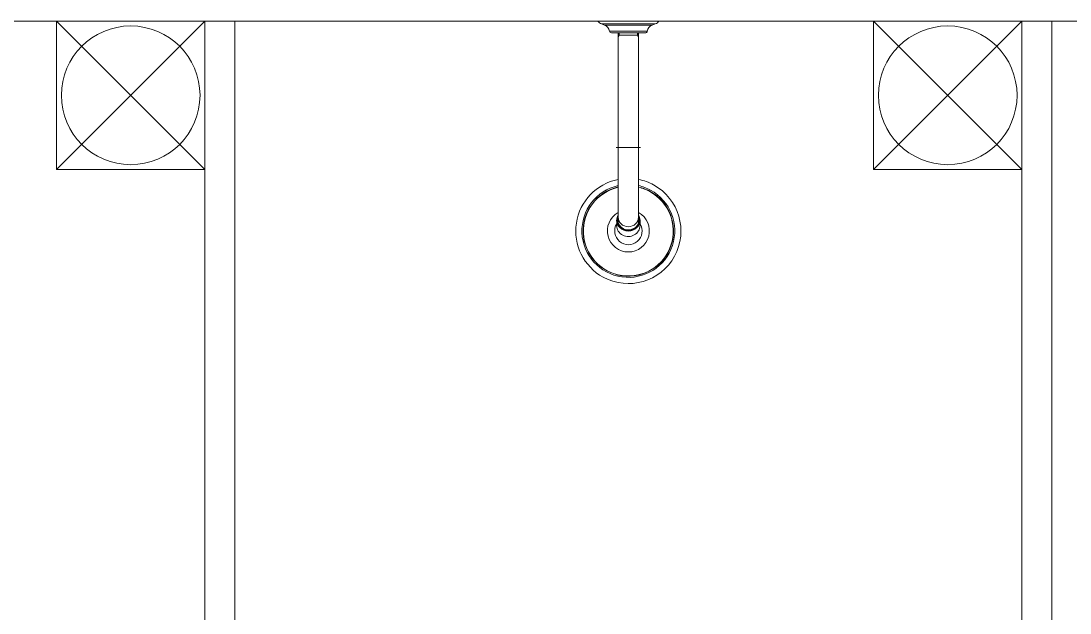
# Model space of a CAD drawing. Header units: millimetres. Extents: x 206 to 837, y 40 to 323.
# Drawn here: x 694.368 to 695.427, y 262.849 to 263.447 of the extents above; entities that cross this region are included whole.
import ezdxf

# ---------------------------------------------------------------- set-up
doc = ezdxf.new("R2010")
doc.units = ezdxf.units.MM
doc.linetypes.add('DASHDOT', pattern=[25.4, 12.7, -6.35, 0, -6.35])
doc.layers.add('I-ARQ', color=8, linetype='Continuous', lineweight=0)

msp = doc.modelspace()

# ---------------------------------------------------------------- linework, layer by layer
at = {"layer": 'I-ARQ'}
for p, q in [((689.684, 263.4468), (695.409, 263.4468)), ((694.554, 263.4468), (694.404, 263.2968)), ((694.554, 263.2968), (694.404, 263.4468)), ((694.404, 263.4468), (694.404, 263.2968)), ((694.554, 263.4468), (694.404, 263.4468)), ((694.554, 263.4468), (694.554, 262.2368)), ((694.554, 263.2968), (694.554, 263.4468)), ((694.584, 263.4468), (694.584, 262.2368)), ((695.379, 263.4468), (695.229, 263.2968)), ((695.379, 263.2968), (695.229, 263.4468)), ((695.229, 263.4468), (695.229, 263.2968)), ((695.379, 263.4468), (695.229, 263.4468)), ((695.379, 263.4468), (695.379, 262.2368)), ((695.379, 263.2968), (695.379, 263.4468)), ((695.409, 263.4468), (695.409, 262.1968)), ((695.629, 263.4468), (695.409, 263.4468)), ((694.404, 263.2968), (694.554, 263.2968)), ((695.229, 263.2968), (695.379, 263.2968))]:
    msp.add_line(p, q, dxfattribs=at)
at = {"layer": 'I-ARQ', "ltscale": 0.200747}
msp.add_lwpolyline([(694.9544, 263.4438, -0.164371), (694.9507, 263.4468), (695.0124, 263.4468, -0.164371), (695.0087, 263.4438)], format="xyb", dxfattribs=at)
at = {"layer": 'I-ARQ'}
msp.add_lwpolyline([(695.0087, 263.4438), (694.9544, 263.4438), (694.9576, 263.4427), (695.0055, 263.4427)], close=True, dxfattribs=at)
for points in [[(694.9625, 263.4366, 0.280777), (694.9576, 263.4427)], [(695.0055, 263.4427, 0.280777), (695.0006, 263.4366)], [(695.0006, 263.4366, -0.377188), (694.9986, 263.4348), (694.9644, 263.4348, -0.377188), (694.9625, 263.4366)], [(694.9712, 263.2869, 0.700978), (694.9561, 263.1883, 1), (695.007, 263.2814, 0.07613), (694.9919, 263.2869)], [(694.9919, 263.2807, -0.06962), (695.004, 263.2761, -5.480122), (694.9712, 263.2807)], [(694.9712, 263.2534, 3.836175), (694.9919, 263.2534)], [(694.9698, 263.2422, 1.802734), (694.9933, 263.2422)]]:
    msp.add_lwpolyline(points, format="xyb", dxfattribs=at)
at = {"layer": 'I-ARQ', "ltscale": 0.352288}
msp.add_lwpolyline([(695.0006, 263.4366), (694.9625, 263.4366)], dxfattribs=at)
at = {"layer": 'I-ARQ', "ltscale": 0.029062}
for points in [[(694.9722, 263.4348), (694.9722, 263.4325), (694.9712, 263.4307)], [(694.9908, 263.4348), (694.9908, 263.4325)]]:
    msp.add_lwpolyline(points, dxfattribs=at)
at = {"layer": 'I-ARQ'}
for points in [[(694.9712, 263.4348), (694.9712, 263.3192)], [(694.9919, 263.4348), (694.9919, 263.3192)]]:
    msp.add_lwpolyline(points, dxfattribs=at)
at = {"layer": 'I-ARQ', "ltscale": 0.242325}
msp.add_lwpolyline([(694.9919, 263.4325), (694.9712, 263.4325)], dxfattribs=at)
at = {"layer": 'I-ARQ', "ltscale": 0.218093}
msp.add_lwpolyline([(694.9908, 263.4325), (694.9734, 263.4325)], dxfattribs=at)
at = {"layer": 'I-ARQ', "ltscale": 0.025813}
msp.add_lwpolyline([(694.9908, 263.4325), (694.9919, 263.4307)], dxfattribs=at)
at = {"layer": 'I-ARQ', "linetype": 'DASHDOT', "ltscale": 0.30975}
msp.add_lwpolyline([(694.9691, 263.3192), (694.9939, 263.3192)], dxfattribs=at)
at = {"layer": 'I-ARQ', "ltscale": 0.06322}
for points in [[(694.9712, 263.2869), (694.9712, 263.3192)], [(694.9919, 263.2869), (694.9919, 263.3192)], [(694.9712, 263.2534), (694.9712, 263.2869)], [(694.9919, 263.2807), (694.9919, 263.2869)], [(694.9712, 263.2439), (694.9712, 263.2534)], [(694.9919, 263.2439), (694.9919, 263.2534)]]:
    msp.add_lwpolyline(points, dxfattribs=at)
at = {"layer": 'I-ARQ', "ltscale": 0.258125}
msp.add_lwpolyline([(694.9919, 263.3192), (694.9712, 263.3192)], dxfattribs=at)
at = {"layer": 'I-ARQ', "ltscale": 0.06322}
for points in [[(694.9919, 263.2807), (694.9919, 263.2793, -0.067971), (695.0034, 263.2749, -5.429636), (694.9712, 263.2793)], [(694.9919, 263.2534), (694.9919, 263.279, -0.067551), (695.0033, 263.2746, -5.416932), (694.9712, 263.279)]]:
    msp.add_lwpolyline(points, format="xyb", dxfattribs=at)
at = {"layer": 'I-ARQ', "ltscale": 0.067122}
msp.add_lwpolyline([(694.9698, 263.2404), (694.9698, 263.2459, -0.128945), (694.9712, 263.2511)], format="xyb", dxfattribs=at)
at = {"layer": 'I-ARQ', "ltscale": 0.067121}
for points in [[(694.9933, 263.2458), (694.9933, 263.2422)], [(694.9933, 263.2422), (694.9933, 263.2404)]]:
    msp.add_lwpolyline(points, dxfattribs=at)
at = {"layer": 'I-ARQ'}
for centre in [(694.479, 263.3718), (695.304, 263.3718)]:
    msp.add_circle(centre, 0.07, dxfattribs=at)
for centre, major_axis, ratio, start_param, end_param in [((694.9815, 263.246), (-0.0113, 0), 0.939693, 5.874594, 9.833369), ((694.9815, 263.246), (-0.0112, 0), 0.939693, 5.895727, 9.812236), ((694.9815, 263.2458), (-0.0118, 0), 0.942388, 3.140774, 3.638398), ((694.9815, 263.2458), (-0.0118, 0), 0.939693, 6.283156, 9.424748), ((694.9815, 263.2404), (-0.0118, 0), 0.939693, 6.283156, 7.353981), ((694.9815, 263.2458), (-0.0105, 0), 0.939693, 6.083746, 6.283156), ((694.9815, 263.2453), (-0.0105, 0), 0.939693, 6.083746, 6.254788), ((694.9815, 263.2458), (-0.0105, 0), 0.939693, 6.283156, 7.353981), ((694.9815, 263.2489), (0.0103, 0), 0.939693, 3.141593, 6.283185), ((694.9815, 263.2404), (-0.0118, 0), 0.939693, 1.070796, 3.141564), ((694.9815, 263.2458), (-0.0105, 0), 0.939693, 1.070796, 3.141564), ((694.9815, 263.2458), (-0.0105, 0), 0.939693, 3.141564, 3.341037), ((694.9815, 263.2453), (-0.0105, 0), 0.939693, 3.169992, 3.341037)]:
    msp.add_ellipse(centre, major_axis=major_axis, ratio=ratio, start_param=start_param, end_param=end_param, dxfattribs=at)

doc.saveas('drawing.dxf')
